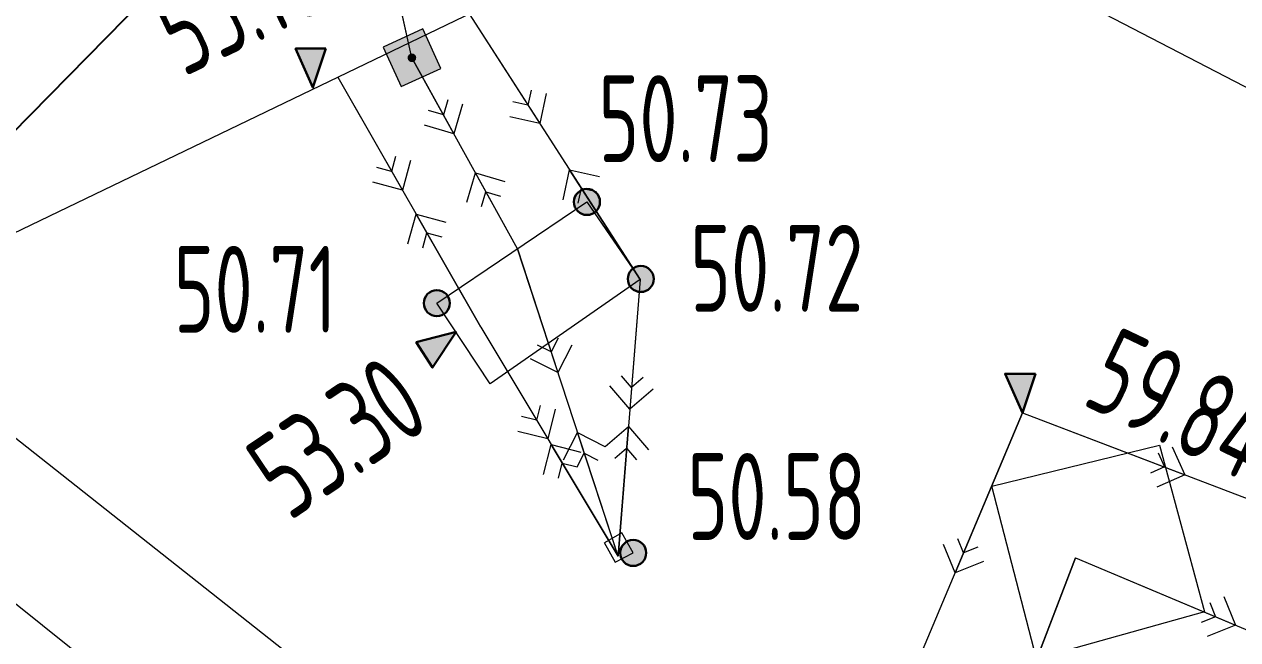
# Model space of a CAD drawing. Extents: x 1098675 to 1099684, y 381052 to 381453.
# Drawn here: x 1099321.91 to 1099335.88, y 381342.13 to 381349.22 of the extents above; entities that cross this region are included whole.
import ezdxf
from ezdxf.enums import TextEntityAlignment as Align

# ---------------------------------------------------------------- set-up
doc = ezdxf.new("R2010")
doc.units = 0
doc.header["$MEASUREMENT"] = 0
doc.layers.add('С_R_Мелитополь1_SRF-VIEW', color=252, linetype='CONTINUOUS')
doc.layers.add('Съемка', color=253, linetype='CONTINUOUS', lineweight=20)
doc.styles.add('ГОСТ', font='GOST2304A.ttf', dxfattribs={"height": 2.5})

# ---------------------------------------------------------------- blocks, each defined once
blk = doc.blocks.new('Съемка')
at = {"layer": 'Съемка', "linetype": 'Continuous', "lineweight": -2, "true_color": 0xffffff}
h = blk.add_hatch(color=7, dxfattribs=at)
h.dxf.hatch_style = 1
h.paths.add_polyline_path([(1099326.248, 381348.499), (1099326.703, 381348.707), (1099326.495, 381349.162), (1099326.04, 381348.954)])
at = {"layer": 'Съемка', "lineweight": -2}
for points in [[(1099325.381, 381348.936), (1099325.231, 381348.486), (1099325.031, 381348.936)], [(1099326.42, 381345.557), (1099326.88, 381345.673), (1099326.609, 381345.262)], [(1099333.553, 381345.191), (1099333.403, 381344.741), (1099333.203, 381345.191)]]:
    blk.add_hatch(color=8, dxfattribs=at).paths.add_polyline_path(points)
at = {"layer": 'Съемка', "linetype": 'Continuous', "lineweight": -2}
h = blk.add_hatch(color=8, dxfattribs=at)
edge = h.paths.add_edge_path()
edge.add_arc((1099326.371, 381348.83), 0.05, 24.5755, 384.5755)
h = blk.add_hatch(color=8, dxfattribs=at)
h.dxf.hatch_style = 1
edge = h.paths.add_edge_path()
edge.add_arc((1099328.387, 381347.17), 0.15, 0, 360)
h = blk.add_hatch(color=8, dxfattribs=at)
h.dxf.hatch_style = 1
edge = h.paths.add_edge_path()
edge.add_arc((1099329.007, 381346.283), 0.15, 0, 360)
h = blk.add_hatch(color=8, dxfattribs=at)
h.dxf.hatch_style = 1
edge = h.paths.add_edge_path()
edge.add_arc((1099326.658, 381346.004), 0.15, 0, 360)
h = blk.add_hatch(color=8, dxfattribs=at)
h.dxf.hatch_style = 1
edge = h.paths.add_edge_path()
edge.add_arc((1099328.92, 381343.128), 0.15, 0, 360)
at = {"layer": 'Съемка', "color": 8, "lineweight": 0, "flags": 128}
for points in [[(1099305.085, 381361.52), (1099308.708, 381356.292), (1099317.422, 381347.915), (1099328.5, 381339.161), (1099347.937, 381328.166), (1099356.615, 381324.307), (1099366.208, 381320.583), (1099376.581, 381316.222), (1099379.753, 381314.934)], [(1099396.511, 381305.804), (1099365.454, 381318.904), (1099357.577, 381322.286), (1099347.455, 381326.639), (1099339.815, 381330.93), (1099334.713, 381333.856), (1099327.637, 381337.864), (1099318.126, 381345.489), (1099316.592, 381346.869), (1099309.325, 381353.681), (1099307.625, 381355.309), (1099304.03, 381360.792)]]:
    blk.add_lwpolyline(points, dxfattribs=at)
at = {"layer": 'Съемка', "color": 8, "linetype": 'Continuous', "lineweight": 20}
for points in [[(1099326.402, 381353.625), (1099327.031, 381349.336), (1099329, 381346.278), (1099328.745, 381343.089)], [(1099328.745, 381343.089), (1099327.586, 381346.63), (1099326.371, 381348.83), (1099325.84, 381351.223)], [(1099400.554, 381318.621), (1099363.968, 381334.664), (1099347.715, 381342.411), (1099330.823, 381351.162), (1099306.282, 381339.344), (1099303.827, 381336.689)], [(1099326.371, 381348.83), (1099325.938, 381350.783)], [(1099327.031, 381349.336), (1099327.843, 381348.074)], [(1099326.371, 381348.83), (1099326.854, 381347.955)], [(1099325.516, 381348.606), (1099327.165, 381345.728), (1099328.745, 381343.089)], [(1099325.516, 381348.606), (1099326.261, 381347.305)], [(1099327.918, 381348.42), (1099327.843, 381348.074), (1099327.497, 381348.149)], [(1099327.745, 381348.457), (1099327.707, 381348.285), (1099327.535, 381348.322)], [(1099326.953, 381348.295), (1099326.854, 381347.955), (1099326.515, 381348.053)], [(1099326.783, 381348.344), (1099326.734, 381348.174), (1099326.564, 381348.223)], [(1099326.354, 381347.646), (1099326.261, 381347.305), (1099325.92, 381347.397)], [(1099326.183, 381347.692), (1099326.137, 381347.521), (1099325.967, 381347.568)], [(1099327.004, 381347.166), (1099327.102, 381347.505), (1099327.442, 381347.407)], [(1099327.586, 381346.63), (1099327.102, 381347.505)], [(1099328.113, 381347.194), (1099328.187, 381347.539), (1099328.533, 381347.464)], [(1099329, 381346.278), (1099328.187, 381347.539)], [(1099327.174, 381347.117), (1099327.223, 381347.287), (1099327.393, 381347.238)], [(1099328.285, 381347.156), (1099328.323, 381347.329), (1099328.496, 381347.292)], [(1099326.326, 381346.689), (1099326.419, 381347.03), (1099326.76, 381346.937)], [(1099327.165, 381345.728), (1099326.419, 381347.03)], [(1099326.497, 381346.642), (1099326.543, 381346.813), (1099326.714, 381346.767)], [(1099327.586, 381346.63), (1099328.052, 381345.204)], [(1099329, 381346.278), (1099328.88, 381344.783)], [(1099327.165, 381345.728), (1099327.935, 381344.441)], [(1099328.055, 381345.6), (1099327.975, 381345.442), (1099327.817, 381345.522)], [(1099328.212, 381345.52), (1099328.052, 381345.204), (1099327.737, 381345.364)], [(1099329.149, 381345.012), (1099328.88, 381344.783), (1099328.651, 381345.052)], [(1099329.035, 381345.147), (1099328.9, 381345.032), (1099328.785, 381345.167)], [(1099328.021, 381344.784), (1099327.935, 381344.441), (1099327.592, 381344.527)], [(1099327.85, 381344.827), (1099327.807, 381344.656), (1099327.635, 381344.699)], [(1099318.458, 381310.448), (1099326.358, 381326.694), (1099327.003, 381329.534), (1099333.403, 381344.741), (1099351.39, 381337.883), (1099360.836, 381333.629)], [(1099333.403, 381344.741), (1099332.627, 381342.898)], [(1099333.403, 381344.741), (1099335.272, 381344.029)], [(1099328.118, 381344.199), (1099328.278, 381344.515), (1099328.594, 381344.355)], [(1099328.745, 381343.089), (1099328.278, 381344.515)], [(1099328.595, 381344.355), (1099328.864, 381344.584), (1099329.094, 381344.315)], [(1099328.745, 381343.089), (1099328.864, 381344.584)], [(1099327.888, 381344.033), (1099327.974, 381344.376), (1099328.317, 381344.29)], [(1099328.745, 381343.089), (1099327.974, 381344.376)], [(1099335.127, 381344.351), (1099335.272, 381344.029), (1099334.949, 381343.884)], [(1099328.276, 381344.119), (1099328.356, 381344.277), (1099328.514, 381344.197)], [(1099328.71, 381344.22), (1099328.844, 381344.335), (1099328.959, 381344.2)], [(1099334.966, 381344.279), (1099335.038, 381344.118), (1099334.877, 381344.045)], [(1099328.06, 381343.99), (1099328.103, 381344.161), (1099328.274, 381344.118)], [(1099332.955, 381343.031), (1099332.627, 381342.898), (1099332.494, 381343.225)], [(1099332.888, 381343.195), (1099332.724, 381343.128), (1099332.657, 381343.292)], [(1099319.554, 381309.934), (1099327.258, 381326.226), (1099328.541, 381328.782), (1099334.013, 381343.073), (1099350.439, 381336.164), (1099360.164, 381331.942)], [(1099334.013, 381343.073), (1099333.298, 381341.205)], [(1099334.013, 381343.073), (1099335.857, 381342.298)], [(1099335.559, 381342.558), (1099335.626, 381342.394), (1099335.462, 381342.328)], [(1099335.723, 381342.625), (1099335.857, 381342.298), (1099335.529, 381342.164)]]:
    blk.add_lwpolyline(points, dxfattribs=at)
blk.add_lwpolyline([(1099326.248, 381348.499), (1099326.703, 381348.707), (1099326.495, 381349.162), (1099326.04, 381348.954)], close=True, dxfattribs=at)
at = {"layer": 'Съемка', "color": 8, "linetype": 'Continuous', "lineweight": -2, "flags": 128}
for points in [[(1099325.381, 381348.936), (1099325.231, 381348.486), (1099325.031, 381348.936), (1099325.381, 381348.936), (1099325.381, 381348.936)], [(1099326.42, 381345.557), (1099326.88, 381345.673), (1099326.609, 381345.262), (1099326.42, 381345.557), (1099326.42, 381345.557)], [(1099333.553, 381345.191), (1099333.403, 381344.741), (1099333.203, 381345.191), (1099333.553, 381345.191), (1099333.553, 381345.191)]]:
    blk.add_lwpolyline(points, close=True, dxfattribs=at)
at = {"layer": 'Съемка', "color": 8, "flags": 128}
for points in [[(1099326.658, 381346.004), (1099328.387, 381347.17), (1099329, 381346.278), (1099327.274, 381345.074), (1099326.658, 381346.004)], [(1099333.563, 381341.907), (1099333.05, 381343.898), (1099334.982, 381344.369), (1099335.498, 381342.449), (1099333.563, 381341.907)], [(1099328.585, 381343.25), (1099328.713, 381343.022), (1099328.92, 381343.128), (1099328.789, 381343.358), (1099328.588, 381343.245)]]:
    blk.add_lwpolyline(points, dxfattribs=at)
at = {"layer": 'Съемка', "color": 8, "linetype": 'Continuous', "lineweight": -2}
for centre in [(1099328.387, 381347.17), (1099329.007, 381346.283), (1099326.658, 381346.004), (1099328.92, 381343.128)]:
    blk.add_circle(centre, 0.15, dxfattribs=at)
at = {"layer": 'Съемка', "color": 8, "style": 'ГОСТ', "width": 0.8}
for s, rotation, p in [('53.10', 25.4174, (1099324.368, 381349.458)), ('59.84', 334.5, (1099335.234, 381344.845)), ('53.30', 34, (1099325.51, 381344.461))]:
    blk.add_text(s, height=1, rotation=rotation, dxfattribs=at).set_placement(p, align=Align.MIDDLE_CENTER)
at = {"layer": 'Съемка', "color": 8, "lineweight": 30, "style": 'ГОСТ', "width": 0.8}
for s, p in [('50.73', (1099328.521, 381347.629)), ('50.72', (1099329.577, 381345.906)), ('50.71', (1099323.628, 381345.664)), ('50.58', (1099329.545, 381343.278))]:
    blk.add_text(s, height=1, dxfattribs=at).set_placement(p)

msp = doc.modelspace()

# ---------------------------------------------------------------- block references
at = {"layer": 'Съемка', "color": 6, "lineweight": 30}
msp.add_blockref('Съемка', (0, 0), dxfattribs=at)

# ---------------------------------------------------------------- next in the draw order: linework, layer by layer
at = {"layer": 'С_R_Мелитополь1_SRF-VIEW', "linetype": 'Continuous'}
msp.add_3dface([(1099321.533, 381347.725), (1099317.841, 381351.126), (1099323.946, 381350.182)], dxfattribs=at)

doc.saveas('drawing.dxf')
